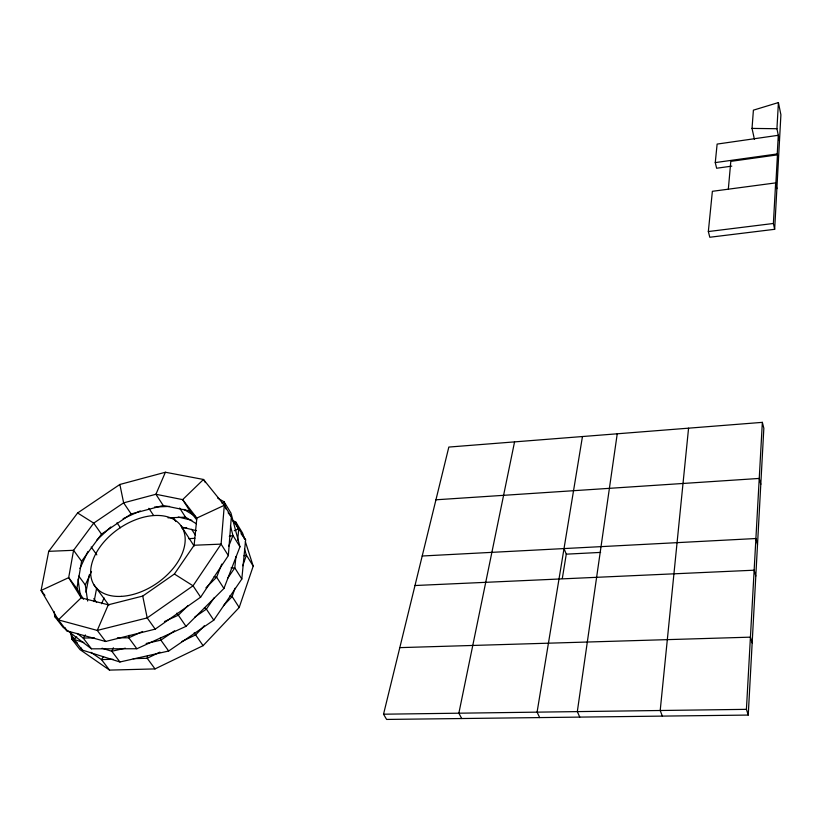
<?xml version="1.0" encoding="UTF-8"?>
<svg xmlns="http://www.w3.org/2000/svg" width="822" height="822" viewBox="0 0 822 822"><rect width="100%" height="100%" fill="white"/><g stroke="black" fill="none" stroke-linecap="round" stroke-linejoin="round"><path stroke-width="1.23" d="M748.236 715.068L763.844 428.262L762.354 422.354L448.833 447.065L383.535 714.205L386.617 719.435L748.236 715.068L746.417 709.345L762.354 422.354M776.882 188.68L775.649 182.895L712.376 191.31L708.338 231.547L709.797 237.25L774.663 229.307L780.9 114.772L778.413 102.565L753.404 110.158L752.027 128.407L754.432 139.37M774.663 229.307L773.389 223.481L775.649 182.895M778.455 159.684L777.252 153.94L778.29 135.291L717.123 144.086L715.263 162.592L716.63 168.233L731.775 166.136M775.845 183.83L777.448 154.865L730.809 161.359L728.354 188.896M779.472 141.014L776.934 128.725L778.413 102.565M228.341 555.6L231.342 516.771L224.303 505.294L203.486 479.473L165.397 472.249L119.868 484.466L77.617 512.969L48.714 551.336L41.1 590.463L58.341 619.891L66.839 630.823L105.606 641.479L155.204 629.138L200.63 597.173L228.341 555.6L221.097 544.123L224.303 505.294L196.859 518.055L194.136 545.243L174.387 574.023L142.73 596.073L108.288 604.807L81.152 597.82L68.688 577.64L73.569 550.298L93.729 523.131L123.639 502.848L155.913 494.269L182.648 499.632L196.859 518.055M69.829 631.656L74.042 639.475L82.272 650.079L119.93 661.977L168.664 651.024L213.782 620.158L241.822 579.017L245.614 539.859L238.791 528.71L231.927 519.453M147.457 655.833L147.21 658.268L155.019 668.913L203.106 645.66L239.202 607.489L253.207 566.111L245.357 541.677M688.569 428.17L660.2 710.496L662.347 716.106M235.955 556.504L234.794 567.879L227.519 578.452M237.63 540.085L238.791 528.71L234.26 530.724M617.24 433.79L577.321 711.605L579.767 717.103M129.136 635.324L128.777 637.79L136.853 648.753L185.988 626.354L223.933 588.47L239.962 546.794L230.972 513.072L224.077 501.8L217.635 498.06M562.31 578.503L566.276 554.162L564.005 548.572M582.459 436.533L537.085 712.15L539.664 717.596M83.474 599.259L76.888 588.614L81.594 561.272L101.496 534.166L131.16 513.966L163.229 505.499L189.861 510.955L196.602 519.71M94.109 601.612L96.677 587.905M85.961 592.21L89.341 574.742M514.562 441.876L458.861 713.198L461.707 718.531M235 588.264L232.143 596.556L223.461 605.67M242.747 565.772L246.415 555.127L244.473 549.024M221.765 564.087L216.638 577.198L205.942 587.812M228.763 546.198L232.955 535.471L230.417 525.844M101.63 603.749L104.055 597.913M108.288 604.807L97.253 630.423L105.606 641.479M165.397 472.249L155.913 494.269L163.229 505.499M113.364 647.777L111.823 651.26L119.93 661.977M87.646 601.057L85.293 584.915L91.509 571.444M79.929 568.485L87.831 551.624M103.541 656.521L101.476 659.604L109.532 670.105L155.019 668.913M214.408 597.491L206.404 609.123L194.763 617.065M85.375 634.933L83.156 638.006L91.478 648.825L136.853 648.753M204.359 625.737L195.677 634.861L181.826 641.55M188.104 605.495L178.292 615.226L164.472 621.524M81.152 597.82L58.341 619.891L97.253 630.423L147.2 617.908L193.036 585.788L221.097 544.123L194.136 545.243M76.765 636.886L74.042 639.475L83.793 642.516M96.924 539.951L110.765 526.984M73.898 637.728L71.874 639.177L79.981 649.596L109.532 670.105M174.644 630.772L160.886 640.153L146.162 643.482M222.012 503.198L224.077 501.8L225.978 509.013M159.9 652.134L147.21 658.268L133.236 658.679M123.136 518.692L140.223 510.924M142.596 631.491L128.777 637.79L117.371 637.841M244.011 555.775L246.415 555.127L253.207 566.111M229.307 536.376L232.955 535.471L239.962 546.794M125.314 648.198L111.823 651.26L102.072 648.219M715.263 162.592L777.252 153.94M708.338 231.547L773.389 223.481M435.937 499.797L759.23 478.435L760.792 484.333M181.6 527.899L186.625 527.58M188.587 538.677L194.845 538.297M422.2 556.001L755.901 538.523L757.524 544.4M566.276 554.162L600.625 552.405M414.987 585.521L754.134 570.201L755.798 576.068M154.485 507.04L169.568 506.403M48.714 551.336L73.569 550.298L81.594 561.272M167.996 517.839L185.505 517.161L196.468 523.83M399.8 647.633L750.424 637.153L752.161 642.958M112.902 659.265L101.476 659.604L90.903 652.308M231.023 567.93L234.794 567.879L241.822 579.017M383.535 714.205L746.417 709.345M94.561 637.954L83.156 638.006L77.073 633.413M752.027 128.407L776.934 128.725M229.646 596.012L232.143 596.556L239.202 607.489M178.23 517.038L191.886 520.285M181.59 527.077L196.437 530.673M214.172 576.592L216.638 577.198L223.933 588.47M232.595 520.398L235.904 522.176L242.603 533.129L244.566 539.232M183.861 509.352L194.845 515.99M77.617 512.969L93.729 523.131L101.496 534.166M174.387 574.023L193.036 585.788L200.63 597.173M204.401 607.746L206.404 609.123L213.782 620.158M77.165 642.825L71.874 639.177L70.774 632.878M54.16 611.64L54.755 616.582L58.814 619.644M91.478 648.825L63.099 627.32L54.755 616.582M228.126 512.784L231.342 516.771M44.922 595.416L41.1 590.463L68.688 577.64L76.888 588.614M241.031 533.673L245.614 539.859M93.811 598.652L96.636 602.475M78.748 576.068L85.293 584.915M194.187 632.848L203.106 645.66M93.965 584.843L108.884 605.177M91.17 546.99L96.832 554.871M168.664 651.024L160.886 640.153L160.444 637.687M155.204 629.138L147.2 617.908L142.73 596.073M185.988 626.354L176.915 613.14M116.991 522.792L120.413 527.755M131.16 513.966L123.639 502.848L119.868 484.466M148.854 508.304L153.498 515.312M180.922 525.69L194.136 546.065M173.308 517.541L175.887 521.518M179.658 508.058L185.505 517.161M191.66 529.306L195.451 535.204M189.861 510.955L182.648 499.632L203.486 479.473L205.397 482.576M64.907 627.546L66.839 630.823M81.059 647.849L82.272 650.079M235.904 522.176L238.246 529.502M77.998 579.068L80.268 595.2M121.389 596.371A52.598 33.281 -34.5 0 0 184.529 533.653A52.598 33.281 -34.5 0 0 107.795 537.835A52.598 33.281 -34.5 0 0 121.389 596.371"/></g></svg>
